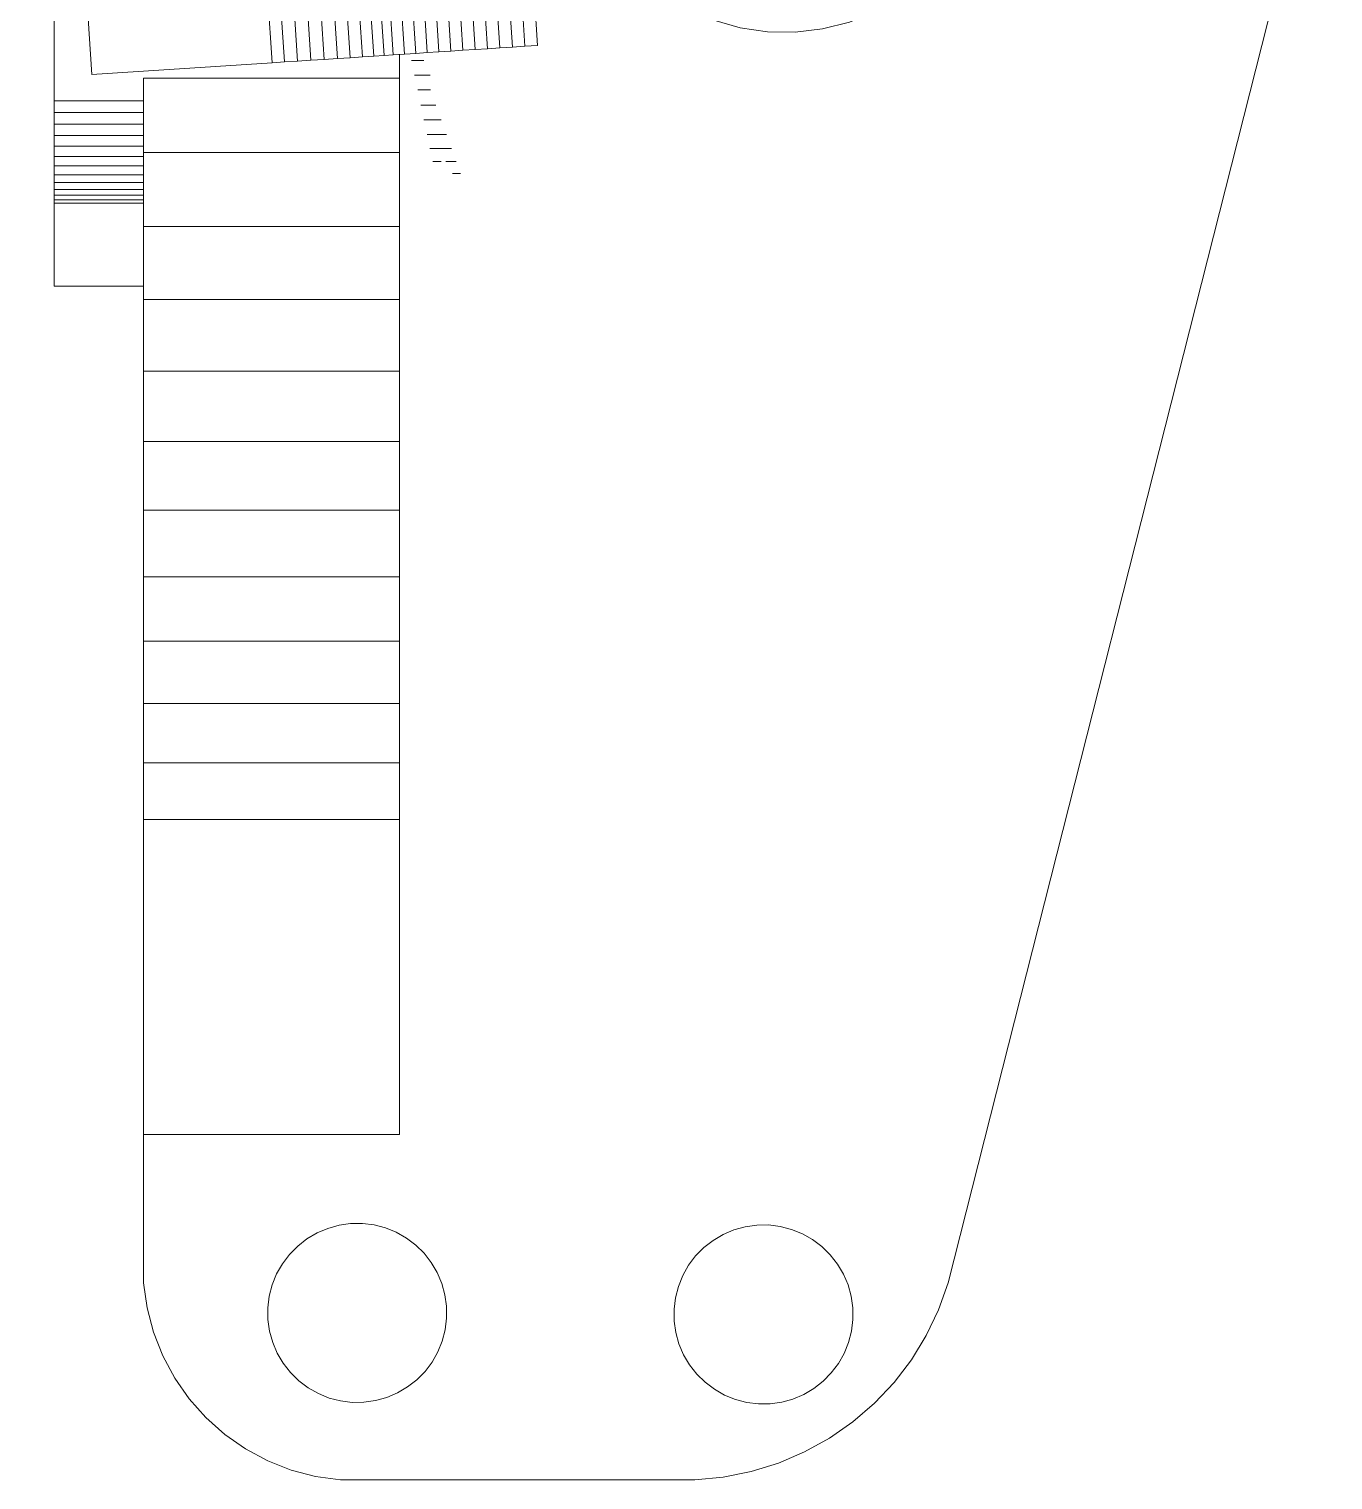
# Model space of a CAD drawing. Header units: inches. Extents: x -827 to 154, y -802 to 207.
# Drawn here: x -518.699 to -514.978, y -216.714 to -212.576 of the extents above; entities that cross this region are included whole.
import ezdxf

# ---------------------------------------------------------------- set-up
doc = ezdxf.new("R2010")
doc.units = ezdxf.units.IN
doc.header["$MEASUREMENT"] = 0
doc.layers.add('Layer0', color=7, linetype='Continuous', lineweight=9)
doc.layers.add('Miter_Saw_Station_skp', color=8, linetype='Continuous', lineweight=9)

# ---------------------------------------------------------------- blocks, each defined once
blk = doc.blocks.new('Miter_Saw_Station_skp_130-402570-Level 1')
at = {"layer": 'Layer0'}
for p, q in [((24.9352, 1.0546), (25.4898, 1.0909)), ((25.4898, 1.0909), (24.9352, 1.0546)), ((25.4898, 1.0909), (25.5462, 0.2305)), ((25.4898, 1.0909), (25.5462, 0.2305)), ((24.4928, 1.0256), (24.5277, 1.0279)), ((24.5277, 1.0279), (24.4928, 1.0256)), ((24.5277, 1.0279), (24.562, 1.0301)), ((24.562, 1.0301), (24.5277, 1.0279)), ((24.5841, 0.1675), (24.5277, 1.0279)), ((24.5277, 1.0279), (24.5841, 0.1675)), ((24.562, 1.0301), (24.5903, 1.032)), ((24.5903, 1.032), (24.562, 1.0301)), ((24.562, 1.0301), (24.6184, 0.1697)), ((24.6184, 0.1697), (24.562, 1.0301)), ((24.5903, 1.032), (24.6222, 1.034)), ((24.6222, 1.034), (24.5903, 1.032)), ((24.6565, 0.0211), (24.5903, 1.032)), ((24.5903, 1.032), (24.6565, 0.0211)), ((24.6222, 1.034), (24.6572, 1.0363)), ((24.6572, 1.0363), (24.6222, 1.034)), ((24.6222, 1.034), (24.6886, 0.0211)), ((24.6886, 0.0211), (24.6222, 1.034)), ((24.6572, 1.0363), (24.6948, 1.0388)), ((24.6948, 1.0388), (24.6572, 1.0363)), ((24.6572, 1.0363), (24.7238, 0.0211)), ((24.7238, 0.0211), (24.6572, 1.0363)), ((24.6948, 1.0388), (24.7342, 1.0414)), ((24.7342, 1.0414), (24.6948, 1.0388)), ((24.7615, 0.0211), (24.6948, 1.0388)), ((24.6948, 1.0388), (24.7615, 0.0211)), ((24.7342, 1.0414), (24.7748, 1.044)), ((24.7748, 1.044), (24.7342, 1.0414)), ((24.7342, 1.0414), (24.8011, 0.0211)), ((24.8011, 0.0211), (24.7342, 1.0414)), ((24.7748, 1.044), (24.8159, 1.0467)), ((24.8159, 1.0467), (24.7748, 1.044)), ((24.8418, 0.0211), (24.7748, 1.044)), ((24.7748, 1.044), (24.8418, 0.0211)), ((24.8159, 1.0467), (24.8568, 1.0494)), ((24.8568, 1.0494), (24.8159, 1.0467)), ((24.8159, 1.0467), (24.8831, 0.0214)), ((24.8831, 0.0214), (24.8159, 1.0467)), ((24.8568, 1.0494), (24.8968, 1.052)), ((24.8968, 1.052), (24.8568, 1.0494)), ((24.8568, 1.0494), (24.924, 0.0241)), ((24.924, 0.0241), (24.8568, 1.0494)), ((24.8968, 1.052), (24.9352, 1.0546)), ((24.8968, 1.052), (24.9352, 1.0546)), ((24.964, 0.0267), (24.8968, 1.052)), ((24.8968, 1.052), (24.964, 0.0267)), ((24.9915, 0.1942), (24.9352, 1.0546)), ((24.9915, 0.1942), (24.9352, 1.0546)), ((24.1177, 1.001), (24.1567, 1.0035)), ((24.1567, 1.0035), (24.1177, 1.001)), ((24.169, 0.2193), (24.1177, 1.001)), ((24.169, 0.2193), (24.1177, 1.001)), ((24.1567, 1.0035), (24.1955, 1.0061)), ((24.1955, 1.0061), (24.1567, 1.0035)), ((24.213, 0.1453), (24.1567, 1.0035)), ((24.1567, 1.0035), (24.213, 0.1453)), ((24.1955, 1.0061), (24.2341, 1.0086)), ((24.2341, 1.0086), (24.1955, 1.0061)), ((24.2519, 0.1457), (24.1955, 1.0061)), ((24.1955, 1.0061), (24.2519, 0.1457)), ((24.2341, 1.0086), (24.2723, 1.0111)), ((24.2723, 1.0111), (24.2341, 1.0086)), ((24.2341, 1.0086), (24.2905, 0.1482)), ((24.2905, 0.1482), (24.2341, 1.0086)), ((24.2723, 1.0111), (24.3102, 1.0136)), ((24.3102, 1.0136), (24.2723, 1.0111)), ((24.2723, 1.0111), (24.3287, 0.1508)), ((24.3287, 0.1508), (24.2723, 1.0111)), ((24.3102, 1.0136), (24.3477, 1.016)), ((24.3477, 1.016), (24.3102, 1.0136)), ((24.3666, 0.1532), (24.3102, 1.0136)), ((24.3102, 1.0136), (24.3666, 0.1532)), ((24.3477, 1.016), (24.3847, 1.0185)), ((24.3847, 1.0185), (24.3477, 1.016)), ((24.3477, 1.016), (24.404, 0.1557)), ((24.404, 0.1557), (24.3477, 1.016)), ((24.3847, 1.0185), (24.4213, 1.0209)), ((24.4213, 1.0209), (24.3847, 1.0185)), ((24.3847, 1.0185), (24.4411, 0.1581)), ((24.4411, 0.1581), (24.3847, 1.0185)), ((24.4213, 1.0209), (24.4573, 1.0232)), ((24.4573, 1.0232), (24.4213, 1.0209)), ((24.4213, 1.0209), (24.4777, 0.1605)), ((24.4777, 0.1605), (24.4213, 1.0209)), ((24.4573, 1.0232), (24.4928, 1.0256)), ((24.4928, 1.0256), (24.4573, 1.0232)), ((24.4573, 1.0232), (24.5137, 0.1629)), ((24.5137, 0.1629), (24.4573, 1.0232)), ((24.5492, 0.1652), (24.4928, 1.0256)), ((24.4928, 1.0256), (24.5492, 0.1652)), ((25.5462, 0.2305), (24.9915, 0.1942)), ((24.9915, 0.1942), (25.5462, 0.2305)), ((24.9915, 0.1942), (25.0024, 0.0292)), ((25.0024, 0.0292), (24.9915, 0.1942)), ((25.0385, 0.0316), (25.0277, 0.1966)), ((25.0277, 0.1966), (25.0385, 0.0316)), ((25.061, 0.1987), (25.0718, 0.0337)), ((25.061, 0.1987), (25.0718, 0.0337)), ((25.0908, 0.2007), (25.1016, 0.0357)), ((25.1016, 0.0357), (25.0908, 0.2007)), ((25.1275, 0.0374), (25.1167, 0.2024)), ((25.1167, 0.2024), (25.1275, 0.0374)), ((25.149, 0.0388), (25.1382, 0.2038)), ((25.1382, 0.2038), (25.149, 0.0388)), ((25.1549, 0.2049), (25.1657, 0.0399)), ((25.1657, 0.0399), (25.1549, 0.2049)), ((25.1712, 0.0403), (25.1603, 0.2053)), ((25.1603, 0.2053), (25.1712, 0.0403)), ((25.1774, 0.0407), (25.1666, 0.2057)), ((25.1666, 0.2057), (25.1774, 0.0407)), ((25.1699, 0.2059), (25.1807, 0.0409)), ((25.1807, 0.0409), (25.1699, 0.2059)), ((25.1731, 0.2061), (25.1839, 0.0411)), ((25.1839, 0.0411), (25.1731, 0.2061)), ((25.185, 0.0412), (25.1742, 0.2062)), ((25.1742, 0.2062), (25.185, 0.0412)), ((24.2142, 0.1432), (24.2519, 0.1457)), ((24.2142, 0.1432), (24.2519, 0.1457)), ((24.2519, 0.1457), (24.2905, 0.1482)), ((24.2519, 0.1457), (24.2905, 0.1482)), ((24.2905, 0.1482), (24.3287, 0.1508)), ((24.2905, 0.1482), (24.3287, 0.1508)), ((24.3287, 0.1508), (24.3666, 0.1532)), ((24.3287, 0.1508), (24.3666, 0.1532)), ((24.3666, 0.1532), (24.404, 0.1557)), ((24.3666, 0.1532), (24.404, 0.1557)), ((24.404, 0.1557), (24.4411, 0.1581)), ((24.404, 0.1557), (24.4411, 0.1581)), ((24.4411, 0.1581), (24.4777, 0.1605)), ((24.4411, 0.1581), (24.4777, 0.1605)), ((24.4777, 0.1605), (24.5137, 0.1629)), ((24.4777, 0.1605), (24.5137, 0.1629)), ((24.5137, 0.1629), (24.5492, 0.1652)), ((24.5137, 0.1629), (24.5492, 0.1652)), ((24.5555, 0.0211), (24.5461, 0.165)), ((24.5461, 0.165), (24.5555, 0.0211)), ((24.5566, 0.0211), (24.5472, 0.1651)), ((24.5472, 0.1651), (24.5566, 0.0211)), ((24.5492, 0.1652), (24.5841, 0.1675)), ((24.5492, 0.1652), (24.5841, 0.1675)), ((24.5598, 0.0211), (24.5504, 0.1652)), ((24.5504, 0.1652), (24.5598, 0.0211)), ((24.5536, 0.1655), (24.5631, 0.0211)), ((24.5631, 0.0211), (24.5536, 0.1655)), ((24.5694, 0.0211), (24.5599, 0.1659)), ((24.5694, 0.0211), (24.5599, 0.1659)), ((24.5842, 0.0211), (24.5746, 0.1669)), ((24.5746, 0.1669), (24.5842, 0.0211)), ((24.5841, 0.1675), (24.6184, 0.1697)), ((24.5841, 0.1675), (24.6184, 0.1697)), ((24.5942, 0.1682), (24.6039, 0.0211)), ((24.5942, 0.1682), (24.6039, 0.0211)), ((24.6281, 0.0211), (24.6184, 0.1697)), ((24.6281, 0.0211), (24.6184, 0.1697)), ((24.8831, 0.0214), (24.924, 0.0241)), ((24.8831, 0.0214), (24.924, 0.0241)), ((24.924, 0.0241), (24.964, 0.0267)), ((24.924, 0.0241), (24.964, 0.0267)), ((24.964, 0.0267), (25.0024, 0.0292)), ((24.964, 0.0267), (25.0024, 0.0292)), ((25.0024, 0.0292), (25.0385, 0.0316)), ((25.0024, 0.0292), (25.0385, 0.0316)), ((25.0385, 0.0316), (25.0718, 0.0337)), ((25.0385, 0.0316), (25.0718, 0.0337)), ((25.0718, 0.0337), (25.1016, 0.0357)), ((25.1016, 0.0357), (25.0718, 0.0337)), ((25.1016, 0.0357), (25.1275, 0.0374)), ((25.1275, 0.0374), (25.1016, 0.0357)), ((25.1275, 0.0374), (25.149, 0.0388)), ((25.149, 0.0388), (25.1275, 0.0374)), ((25.149, 0.0388), (25.1657, 0.0399)), ((25.1657, 0.0399), (25.149, 0.0388)), ((25.1657, 0.0399), (25.1774, 0.0407)), ((25.1774, 0.0407), (25.1657, 0.0399)), ((25.1712, 0.0403), (25.1807, 0.0409)), ((25.1712, 0.0403), (25.1807, 0.0409)), ((25.1774, 0.0407), (25.1839, 0.0411)), ((25.1839, 0.0411), (25.1774, 0.0407)), ((25.1807, 0.0409), (25.185, 0.0412)), ((25.1807, 0.0409), (25.185, 0.0412)), ((25.1841, 0.0411), (25.1839, 0.0411)), ((25.1841, 0.0411), (25.1839, 0.0411)), ((25.185, 0.0412), (25.1841, 0.0411)), ((25.1841, 0.0411), (25.185, 0.0412))]:
    blk.add_line(p, q, dxfattribs=at)
blk = doc.blocks.new('Miter_Saw_Station_skp_144-402584-Level 1')
blk.add_blockref('Miter_Saw_Station_skp_130-402570-Level 1', (0, 0))
blk = doc.blocks.new('Miter_Saw_Station_skp_139-402579-Level 1')
at = {"rotation": 90.00000000000001}
blk.add_blockref('Miter_Saw_Station_skp_144-402584-Level 1', (1.5469, 0), dxfattribs=at)
blk = doc.blocks.new('Miter_Saw_Station_skp_129-402569-Level 1')
at = {"layer": 'Layer0'}
for p, q in [((0, 0.3125), (0, 0)), ((0, 0), (0, 0.3125)), ((0, 0), (0, 0.3125)), ((0, 0), (0, 0.3125)), ((0.315, 0), (0.315, 0.315)), ((0.315, 0.315), (0.315, 0)), ((0.0027, 0), (0.0027, 0.3112)), ((0.0027, 0.3112), (0.0027, 0)), ((0.0107, 0.3072), (0.0107, 0)), ((0.0107, 0), (0.0107, 0.3072)), ((0.024, 0), (0.024, 0.2914)), ((0.024, 0.2914), (0.024, 0)), ((0.0422, 0.2917), (0.0422, 0)), ((0.0422, 0), (0.0422, 0.2917)), ((0.0651, 0), (0.0651, 0.2806)), ((0.0651, 0.2806), (0.0651, 0)), ((0.0922, 0.271), (0.0922, 0)), ((0.0922, 0.271), (0.0922, 0)), ((0.1232, 0.2605), (0.1232, 0)), ((0.1232, 0), (0.1232, 0.2605)), ((0.1575, 0), (0.1575, 0.2503)), ((0.1575, 0.2503), (0.1575, 0)), ((0.1944, 0), (0.1944, 0.243)), ((0.1944, 0.243), (0.1944, 0)), ((0.2334, 0), (0.2334, 0.2357)), ((0.2334, 0.2357), (0.2334, 0)), ((0.2739, 0.233), (0.2739, 0)), ((0.2739, 0), (0.2739, 0.233)), ((0.3561, 0.2319), (0.3561, 0)), ((0.3561, 0), (0.3561, 0.2319)), ((0.4355, 0), (0.4355, 0.2349)), ((0.4355, 0.2349), (0.4355, 0)), ((0.4724, 0), (0.4724, 0.2363)), ((0.4724, 0.2363), (0.4724, 0)), ((0.5067, 0.2377), (0.5067, 0)), ((0.5067, 0), (0.5067, 0.2377)), ((0.5377, 0), (0.5377, 0.2388)), ((0.5377, 0), (0.5377, 0.2388)), ((0.5648, 0.2399), (0.5648, 0)), ((0.5648, 0), (0.5648, 0.2399)), ((0.5877, 0), (0.5877, 0.2408)), ((0.5877, 0.2408), (0.5877, 0)), ((0.6059, 0), (0.6059, 0.2415)), ((0.6059, 0.2415), (0.6059, 0)), ((0.6192, 0.242), (0.6192, 0)), ((0.6192, 0), (0.6192, 0.242)), ((0.6272, 0.2423), (0.6272, 0)), ((0.6272, 0), (0.6272, 0.2423)), ((0.6299, 0.2424), (0.6299, 0)), ((0.6299, 0.2424), (0.6299, 0)), ((0.6299, 0), (0.6299, 0.2424)), ((0.6299, 0.2424), (0.6299, 0)), ((0.3965, 0.2132), (0.3965, 0)), ((0.3965, 0), (0.3965, 0.2132)), ((0.0027, 0), (0.0107, 0)), ((0.0027, 0), (0.0107, 0)), ((0.0107, 0), (0.024, 0)), ((0.0107, 0), (0.024, 0)), ((0.024, 0), (0.0422, 0)), ((0.024, 0), (0.0422, 0)), ((0.0422, 0), (0.0651, 0)), ((0.0422, 0), (0.0651, 0)), ((0.0651, 0), (0.0922, 0)), ((0.0651, 0), (0.0922, 0)), ((0.0922, 0), (0.1232, 0)), ((0.1232, 0), (0.0922, 0)), ((0.1575, 0), (0.1232, 0)), ((0.1232, 0), (0.1575, 0)), ((0.1575, 0), (0.1944, 0)), ((0.1944, 0), (0.1575, 0)), ((0.1944, 0), (0.2334, 0)), ((0.2334, 0), (0.1944, 0)), ((0.2334, 0), (0.2739, 0)), ((0.2739, 0), (0.2334, 0)), ((0.2739, 0), (0.3033, 0)), ((0.3033, 0), (0.2739, 0)), ((0.3848, 0), (0.3561, 0)), ((0.3848, 0), (0.3561, 0)), ((0.4022, 0), (0.3965, 0)), ((0.4022, 0), (0.3965, 0)), ((0.5648, 0), (0.5377, 0)), ((0.5377, 0), (0.5648, 0)), ((0.5877, 0), (0.5648, 0)), ((0.5648, 0), (0.5877, 0)), ((0.6059, 0), (0.5877, 0)), ((0.5877, 0), (0.6059, 0)), ((0.6272, 0), (0.6192, 0)), ((0.6192, 0), (0.6272, 0))]:
    blk.add_line(p, q, dxfattribs=at)
blk = doc.blocks.new('Miter_Saw_Station_skp_128-402568-Level 1')
at = {"layer": 'Layer0'}
for p, q in [((0.5648, 1.2937), (0.6496, 1.2992)), ((0.5648, 1.2937), (0.6496, 1.2992)), ((0.6496, 1.2992), (4.1349, 1.1628)), ((0.6496, 1.2992), (4.1349, 1.1628)), ((0.401, 1.2498), (0.4815, 1.2771)), ((0.401, 1.2498), (0.4815, 1.2771)), ((0.4815, 1.2771), (0.5648, 1.2937)), ((0.4815, 1.2771), (0.5648, 1.2937)), ((0.2542, 1.165), (0.3248, 1.2122)), ((0.2542, 1.165), (0.3248, 1.2122)), ((0.3248, 1.2122), (0.401, 1.2498)), ((0.3248, 1.2122), (0.401, 1.2498)), ((0.1903, 1.1089), (0.2542, 1.165)), ((0.1903, 1.1089), (0.2542, 1.165)), ((0.1342, 1.0451), (0.1903, 1.1089)), ((0.1903, 1.1089), (0.1342, 1.0451)), ((0.087, 0.9744), (0.1342, 1.0451)), ((0.1342, 1.0451), (0.087, 0.9744)), ((0.0494, 0.8982), (0.087, 0.9744)), ((0.087, 0.9744), (0.0494, 0.8982)), ((0.0221, 0.8177), (0.0494, 0.8982)), ((0.0494, 0.8982), (0.0221, 0.8177)), ((0.0056, 0.7344), (0.0221, 0.8177)), ((0.0221, 0.8177), (0.0056, 0.7344)), ((0.0056, 0.7344), (0, 0.6496)), ((0.0056, 0.7344), (0, 0.6496)), ((0.0056, 0.7344), (0, 0.6496)), ((0, 0.6496), (0.0056, 0.7344)), ((0.0056, 0.5648), (0, 0.6496)), ((0.0056, 0.5648), (0, 0.6496)), ((0, 0.6496), (0.0056, 0.5648)), ((0.0056, 0.5648), (0, 0.6496)), ((0.0056, 0.5648), (0.0221, 0.4815)), ((0.0056, 0.5648), (0.0221, 0.4815)), ((0.0221, 0.4815), (0.0494, 0.401)), ((0.0221, 0.4815), (0.0494, 0.401)), ((0.0494, 0.401), (0.087, 0.3248)), ((0.0494, 0.401), (0.087, 0.3248)), ((0.087, 0.3248), (0.1342, 0.2542)), ((0.087, 0.3248), (0.1342, 0.2542)), ((0.1342, 0.2542), (0.1903, 0.1903)), ((0.1342, 0.2542), (0.1903, 0.1903)), ((0.1903, 0.1903), (0.2542, 0.1342)), ((0.2542, 0.1342), (0.1903, 0.1903)), ((0.2542, 0.1342), (0.3248, 0.087)), ((0.3248, 0.087), (0.2542, 0.1342)), ((0.6496, 0), (4.1392, 0.1337)), ((4.1392, 0.1337), (0.6496, 0)), ((0.3248, 0.087), (0.401, 0.0494)), ((0.401, 0.0494), (0.3248, 0.087)), ((0.401, 0.0494), (0.4815, 0.0221)), ((0.4815, 0.0221), (0.401, 0.0494)), ((0.4815, 0.0221), (0.5648, 0.0056)), ((0.5648, 0.0056), (0.4815, 0.0221)), ((0.5648, 0.0056), (0.6496, 0)), ((0.6496, 0), (0.5648, 0.0056))]:
    blk.add_line(p, q, dxfattribs=at)
blk = doc.blocks.new('Miter_Saw_Station_skp_127-402567-Level 1')
for name, p in [('Miter_Saw_Station_skp_128-402568-Level 1', (0, 0.2303)), ('Miter_Saw_Station_skp_129-402569-Level 1', (0.3346, 0))]:
    blk.add_blockref(name, p)
blk = doc.blocks.new('Miter_Saw_Station_skp_125-402565-Level 1')
at = {"rotation": 303}
blk.add_blockref('Miter_Saw_Station_skp_127-402567-Level 1', (0.8809, 4.3984), dxfattribs=at)
blk = doc.blocks.new('Miter_Saw_Station_skp_124-402564-Level 1')
at = {"rotation": 90.00000000000001}
blk.add_blockref('Miter_Saw_Station_skp_125-402565-Level 1', (5.5684, 21.3861), dxfattribs=at)
blk.add_blockref('Miter_Saw_Station_skp_139-402579-Level 1', (0, 0))
blk = doc.blocks.new('Miter_Saw_Station_skp_85-402525-Level 1')
at = {"layer": 'Layer0'}
for p, q in [((23.3888, 17.2185), (23.4748, 17.2358)), ((23.3888, 17.2185), (23.4748, 17.2358)), ((23.4748, 17.2358), (23.5621, 17.2441)), ((23.4748, 17.2358), (23.5621, 17.2441)), ((23.5621, 17.2441), (24.6528, 17.2441)), ((23.5621, 17.2441), (24.6528, 17.2441)), ((24.6528, 17.2441), (24.7297, 17.2333)), ((24.7297, 17.2333), (24.6528, 17.2441)), ((24.7297, 17.2333), (24.8048, 17.2135)), ((24.8048, 17.2135), (24.7297, 17.2333)), ((23.2244, 17.158), (23.305, 17.1925)), ((23.2244, 17.158), (23.305, 17.1925)), ((23.305, 17.1925), (23.3888, 17.2185)), ((23.305, 17.1925), (23.3888, 17.2185)), ((24.8771, 17.1851), (24.8048, 17.2135)), ((24.8771, 17.1851), (24.8048, 17.2135)), ((23.1477, 17.1155), (23.2244, 17.158)), ((23.1477, 17.1155), (23.2244, 17.158)), ((24.8771, 17.1851), (24.9455, 17.1484)), ((24.9455, 17.1484), (24.8771, 17.1851)), ((24.9455, 17.1484), (25.0092, 17.1039)), ((25.0092, 17.1039), (24.9455, 17.1484)), ((23.0758, 17.0652), (23.1477, 17.1155)), ((23.0758, 17.0652), (23.1477, 17.1155)), ((25.0092, 17.1039), (25.0673, 17.0523)), ((25.0673, 17.0523), (25.0092, 17.1039)), ((23.0094, 17.0079), (23.0758, 17.0652)), ((23.0094, 17.0079), (23.0758, 17.0652)), ((22.9493, 16.944), (23.0094, 17.0079)), ((23.0094, 17.0079), (22.9493, 16.944)), ((23.2951, 17.0046), (23.3308, 17.0096)), ((23.2951, 17.0046), (23.3308, 17.0096)), ((23.3308, 17.0096), (23.3669, 17.0099)), ((23.3308, 17.0096), (23.3669, 17.0099)), ((23.3669, 17.0099), (23.4026, 17.0055)), ((23.3669, 17.0099), (23.4026, 17.0055)), ((25.0673, 17.0523), (25.1189, 16.9943)), ((25.1189, 16.9943), (25.0673, 17.0523)), ((23.1961, 16.9626), (23.2272, 16.9809)), ((23.1961, 16.9626), (23.2272, 16.9809)), ((23.2272, 16.9809), (23.2604, 16.995)), ((23.2272, 16.9809), (23.2604, 16.995)), ((23.2604, 16.995), (23.2951, 17.0046)), ((23.2604, 16.995), (23.2951, 17.0046)), ((23.4026, 17.0055), (23.4375, 16.9965)), ((23.4375, 16.9965), (23.4026, 17.0055)), ((23.4375, 16.9965), (23.471, 16.983)), ((23.471, 16.983), (23.4375, 16.9965)), ((23.471, 16.983), (23.5023, 16.9652)), ((23.5023, 16.9652), (23.471, 16.983)), ((23.5023, 16.9652), (23.5311, 16.9435)), ((23.5311, 16.9435), (23.5023, 16.9652)), ((24.4465, 16.958), (24.4776, 16.9763)), ((24.4465, 16.958), (24.4776, 16.9763)), ((24.4776, 16.9763), (24.5107, 16.9904)), ((24.4776, 16.9763), (24.5107, 16.9904)), ((24.5107, 16.9904), (24.5455, 17)), ((24.5107, 16.9904), (24.5455, 17)), ((24.5455, 17), (24.5812, 17.005)), ((24.5455, 17), (24.5812, 17.005)), ((24.5812, 17.005), (24.6172, 17.0053)), ((24.5812, 17.005), (24.6172, 17.0053)), ((24.6172, 17.0053), (24.653, 17.0009)), ((24.6172, 17.0053), (24.653, 17.0009)), ((24.653, 17.0009), (24.6879, 16.9919)), ((24.6879, 16.9919), (24.653, 17.0009)), ((24.6879, 16.9919), (24.7213, 16.9783)), ((24.7213, 16.9783), (24.6879, 16.9919)), ((24.7213, 16.9783), (24.7527, 16.9606)), ((24.7527, 16.9606), (24.7213, 16.9783)), ((25.1189, 16.9943), (25.1633, 16.9306)), ((25.1633, 16.9306), (25.1189, 16.9943)), ((22.896, 16.8743), (22.9493, 16.944)), ((22.9493, 16.944), (22.896, 16.8743)), ((23.1424, 16.9147), (23.1677, 16.9404)), ((23.1424, 16.9147), (23.1677, 16.9404)), ((23.1677, 16.9404), (23.1961, 16.9626)), ((23.1677, 16.9404), (23.1961, 16.9626)), ((23.5311, 16.9435), (23.5568, 16.9182)), ((23.5568, 16.9182), (23.5311, 16.9435)), ((24.3928, 16.9101), (24.4181, 16.9358)), ((24.3928, 16.9101), (24.4181, 16.9358)), ((24.3928, 16.9101), (24.4144, 16.9321)), ((24.4144, 16.9321), (24.3928, 16.9101)), ((24.4181, 16.9358), (24.4465, 16.958)), ((24.4181, 16.9358), (24.4465, 16.958)), ((24.7527, 16.9606), (24.7815, 16.9389)), ((24.7815, 16.9389), (24.7527, 16.9606)), ((24.7815, 16.9389), (24.8072, 16.9136)), ((24.8072, 16.9136), (24.7815, 16.9389)), ((25.1633, 16.9306), (25.2, 16.8621)), ((25.2, 16.8621), (25.1633, 16.9306)), ((22.8502, 16.7995), (22.896, 16.8743)), ((22.896, 16.8743), (22.8502, 16.7995)), ((23.103, 16.8546), (23.1207, 16.886)), ((23.103, 16.8546), (23.1207, 16.886)), ((23.1207, 16.886), (23.1424, 16.9147)), ((23.1207, 16.886), (23.1424, 16.9147)), ((23.5568, 16.9182), (23.579, 16.8898)), ((23.5568, 16.9182), (23.579, 16.8898)), ((23.579, 16.8898), (23.5973, 16.8587)), ((23.579, 16.8898), (23.5973, 16.8587)), ((24.3711, 16.8813), (24.3533, 16.85)), ((24.3533, 16.85), (24.3711, 16.8813)), ((24.3928, 16.9101), (24.3711, 16.8813)), ((24.3711, 16.8813), (24.3928, 16.9101)), ((24.8072, 16.9136), (24.8294, 16.8852)), ((24.8072, 16.9136), (24.8294, 16.8852)), ((24.8294, 16.8852), (24.8477, 16.8541)), ((24.8294, 16.8852), (24.8477, 16.8541)), ((23.0894, 16.8212), (23.103, 16.8546)), ((23.0894, 16.8212), (23.103, 16.8546)), ((23.103, 16.8546), (23.0894, 16.8212)), ((23.0894, 16.8212), (23.103, 16.8546)), ((23.5973, 16.8587), (23.6114, 16.8255)), ((23.5973, 16.8587), (23.6114, 16.8255)), ((24.3533, 16.85), (24.3398, 16.8166)), ((24.3533, 16.85), (24.3398, 16.8166)), ((24.8477, 16.8541), (24.8617, 16.8209)), ((24.8477, 16.8541), (24.8617, 16.8209)), ((25.2, 16.8621), (25.2284, 16.7898)), ((25.2284, 16.7898), (25.2, 16.8621)), ((22.8123, 16.7204), (22.8502, 16.7995)), ((22.8502, 16.7995), (22.8123, 16.7204)), ((23.076, 16.7505), (23.0804, 16.7863)), ((23.0804, 16.7863), (23.076, 16.7505)), ((23.0804, 16.7863), (23.076, 16.7505)), ((23.076, 16.7505), (23.0804, 16.7863)), ((23.0804, 16.7863), (23.0894, 16.8212)), ((23.0804, 16.7863), (23.0894, 16.8212)), ((23.0894, 16.8212), (23.0804, 16.7863)), ((23.0804, 16.7863), (23.0894, 16.8212)), ((23.6114, 16.8255), (23.621, 16.7908)), ((23.621, 16.7908), (23.6114, 16.8255)), ((23.621, 16.7908), (23.626, 16.7551)), ((23.621, 16.7908), (23.626, 16.7551)), ((24.3398, 16.8166), (24.3308, 16.7817)), ((24.3308, 16.7817), (24.3398, 16.8166)), ((24.8617, 16.8209), (24.8714, 16.7862)), ((24.8617, 16.8209), (24.8714, 16.7862)), ((24.8714, 16.7862), (24.8764, 16.7505)), ((24.8714, 16.7862), (24.8764, 16.7505)), ((24.8714, 16.7862), (24.8764, 16.7505)), ((24.8764, 16.7505), (24.8714, 16.7862)), ((25.2284, 16.7898), (25.2482, 16.7147)), ((25.2482, 16.7147), (25.2284, 16.7898)), ((23.0763, 16.7144), (23.076, 16.7505)), ((23.0763, 16.7144), (23.076, 16.7505)), ((23.6263, 16.7191), (23.626, 16.7551)), ((23.626, 16.7551), (23.6263, 16.7191)), ((24.3264, 16.7459), (24.3308, 16.7817)), ((24.3264, 16.7459), (24.3308, 16.7817)), ((24.3267, 16.7098), (24.3264, 16.7459)), ((24.3267, 16.7098), (24.3264, 16.7459)), ((24.8767, 16.7144), (24.8764, 16.7505)), ((24.8764, 16.7505), (24.8767, 16.7144)), ((24.8764, 16.7505), (24.8767, 16.7144)), ((24.8767, 16.7144), (24.8764, 16.7505)), ((22.7828, 16.6378), (22.8123, 16.7204)), ((22.8123, 16.7204), (22.7828, 16.6378)), ((23.0813, 16.6787), (23.0763, 16.7144)), ((23.0813, 16.6787), (23.0763, 16.7144)), ((23.0763, 16.7144), (23.0813, 16.6787)), ((23.0813, 16.6787), (23.0763, 16.7144)), ((23.6219, 16.6833), (23.6263, 16.7191)), ((23.6263, 16.7191), (23.6219, 16.6833)), ((24.3267, 16.7098), (24.3317, 16.6741)), ((24.3317, 16.6741), (24.3267, 16.7098)), ((24.8723, 16.6787), (24.8767, 16.7144)), ((24.8767, 16.7144), (24.8723, 16.6787)), ((25.2482, 16.7147), (25.2591, 16.6378)), ((25.2591, 16.6378), (25.2482, 16.7147)), ((23.0909, 16.644), (23.0813, 16.6787)), ((23.0909, 16.644), (23.0813, 16.6787)), ((23.0813, 16.6787), (23.0909, 16.644)), ((23.0909, 16.644), (23.0813, 16.6787)), ((23.6128, 16.6484), (23.6219, 16.6833)), ((23.6219, 16.6833), (23.6128, 16.6484)), ((24.3317, 16.6741), (24.3413, 16.6394)), ((24.3413, 16.6394), (24.3317, 16.6741)), ((24.8632, 16.6438), (24.8723, 16.6787)), ((24.8723, 16.6787), (24.8632, 16.6438)), ((21.5981, 11.9687), (22.7828, 16.6378)), ((22.7828, 16.6378), (21.5981, 11.9687)), ((23.0909, 16.644), (23.105, 16.6108)), ((23.0909, 16.644), (23.105, 16.6108)), ((23.105, 16.6108), (23.1233, 16.5797)), ((23.1233, 16.5797), (23.105, 16.6108)), ((23.5816, 16.5836), (23.5993, 16.615)), ((23.5993, 16.615), (23.5816, 16.5836)), ((23.5993, 16.615), (23.6128, 16.6484)), ((23.6128, 16.6484), (23.5993, 16.615)), ((24.3413, 16.6394), (24.3554, 16.6062)), ((24.3554, 16.6062), (24.3413, 16.6394)), ((24.3554, 16.6062), (24.3737, 16.5751)), ((24.3737, 16.5751), (24.3554, 16.6062)), ((24.8319, 16.579), (24.8497, 16.6103)), ((24.8497, 16.6103), (24.8319, 16.579)), ((24.8497, 16.6103), (24.8632, 16.6438)), ((24.8632, 16.6438), (24.8497, 16.6103)), ((25.2591, 16.1813), (25.2591, 16.6378)), ((25.2591, 16.1813), (25.2591, 16.6378)), ((23.1233, 16.5797), (23.1455, 16.5513)), ((23.1455, 16.5513), (23.1233, 16.5797)), ((23.5599, 16.5548), (23.5816, 16.5836)), ((23.5816, 16.5836), (23.5599, 16.5548)), ((24.3737, 16.5751), (24.3959, 16.5467)), ((24.3959, 16.5467), (24.3737, 16.5751)), ((24.8102, 16.5502), (24.8319, 16.579)), ((24.8319, 16.579), (24.8102, 16.5502)), ((23.1455, 16.5513), (23.1712, 16.5261)), ((23.1712, 16.5261), (23.1455, 16.5513)), ((23.1712, 16.5261), (23.2, 16.5044)), ((23.2, 16.5044), (23.1712, 16.5261)), ((23.5062, 16.5069), (23.5346, 16.5291)), ((23.5062, 16.5069), (23.5346, 16.5291)), ((23.5346, 16.5291), (23.5599, 16.5548)), ((23.5599, 16.5548), (23.5346, 16.5291)), ((24.3959, 16.5467), (24.4216, 16.5214)), ((24.4216, 16.5214), (24.3959, 16.5467)), ((24.4216, 16.5214), (24.4503, 16.4997)), ((24.4503, 16.4997), (24.4216, 16.5214)), ((24.7565, 16.5023), (24.785, 16.5245)), ((24.7565, 16.5023), (24.785, 16.5245)), ((24.785, 16.5245), (24.8102, 16.5502)), ((24.785, 16.5245), (24.8102, 16.5502)), ((23.2, 16.5044), (23.2313, 16.4866)), ((23.2313, 16.4866), (23.2, 16.5044)), ((23.2313, 16.4866), (23.2647, 16.4731)), ((23.2647, 16.4731), (23.2313, 16.4866)), ((23.2647, 16.4731), (23.2996, 16.464)), ((23.2996, 16.464), (23.2647, 16.4731)), ((23.4072, 16.4649), (23.4419, 16.4746)), ((23.4072, 16.4649), (23.4419, 16.4746)), ((23.4419, 16.4746), (23.4751, 16.4886)), ((23.4419, 16.4746), (23.4751, 16.4886)), ((23.4751, 16.4886), (23.5062, 16.5069)), ((23.4751, 16.4886), (23.5062, 16.5069)), ((24.4503, 16.4997), (24.4817, 16.482)), ((24.4817, 16.482), (24.4503, 16.4997)), ((24.4817, 16.482), (24.5151, 16.4685)), ((24.5151, 16.4685), (24.4817, 16.482)), ((24.6923, 16.4699), (24.7255, 16.484)), ((24.6923, 16.4699), (24.7255, 16.484)), ((24.7255, 16.484), (24.7565, 16.5023)), ((24.7255, 16.484), (24.7565, 16.5023)), ((23.2996, 16.464), (23.3354, 16.4596)), ((23.2996, 16.464), (23.3354, 16.4596)), ((23.3354, 16.4596), (23.3715, 16.4599)), ((23.3354, 16.4596), (23.3715, 16.4599)), ((23.3715, 16.4599), (23.4072, 16.4649)), ((23.3715, 16.4599), (23.4072, 16.4649)), ((24.5151, 16.4685), (24.55, 16.4594)), ((24.55, 16.4594), (24.5151, 16.4685)), ((24.55, 16.4594), (24.5858, 16.455)), ((24.55, 16.4594), (24.5858, 16.455)), ((24.5858, 16.455), (24.6219, 16.4553)), ((24.5858, 16.455), (24.6219, 16.4553)), ((24.6219, 16.4553), (24.6576, 16.4603)), ((24.6219, 16.4553), (24.6576, 16.4603)), ((24.6576, 16.4603), (24.6923, 16.4699)), ((24.6576, 16.4603), (24.6923, 16.4699)), ((24.4717, 16.1813), (25.2591, 16.1813)), ((24.4717, 16.1813), (24.4717, 15.2117)), ((24.4717, 16.1813), (24.4717, 15.2117)), ((24.4717, 16.1813), (25.2591, 16.1813)), ((25.2591, 15.2117), (25.2591, 16.1813)), ((25.2591, 15.2117), (25.2591, 16.1813)), ((24.4717, 15.0376), (24.4717, 15.2117)), ((25.2591, 15.2117), (24.4717, 15.2117)), ((24.4717, 15.2117), (24.4717, 15.0376)), ((24.4717, 15.2117), (25.2591, 15.2117)), ((25.2591, 15.0376), (25.2591, 15.2117)), ((25.2591, 15.0376), (25.2591, 15.2117)), ((24.4717, 14.8547), (24.4717, 15.0376)), ((24.4717, 15.0376), (24.4717, 14.8547)), ((24.4717, 15.0376), (25.2591, 15.0376)), ((25.2591, 15.0376), (24.4717, 15.0376)), ((25.2591, 14.8547), (25.2591, 15.0376)), ((25.2591, 14.8547), (25.2591, 15.0376)), ((24.4717, 14.6637), (24.4717, 14.8547)), ((24.4717, 14.8547), (24.4717, 14.6637)), ((24.4717, 14.8547), (25.2591, 14.8547)), ((25.2591, 14.8547), (24.4717, 14.8547)), ((25.2591, 14.6637), (25.2591, 14.8547)), ((25.2591, 14.6637), (25.2591, 14.8547)), ((24.4717, 14.4652), (24.4717, 14.6637)), ((25.2591, 14.6637), (24.4717, 14.6637)), ((24.4717, 14.6637), (24.4717, 14.4652)), ((24.4717, 14.6637), (25.2591, 14.6637)), ((25.2591, 14.4652), (25.2591, 14.6637)), ((25.2591, 14.4652), (25.2591, 14.6637)), ((24.4717, 14.26), (24.4717, 14.4652)), ((24.4717, 14.4652), (24.4717, 14.26)), ((24.4717, 14.4652), (25.2591, 14.4652)), ((25.2591, 14.4652), (24.4717, 14.4652)), ((25.2591, 14.26), (25.2591, 14.4652)), ((25.2591, 14.26), (25.2591, 14.4652)), ((24.4717, 14.0489), (24.4717, 14.26)), ((24.4717, 14.26), (24.4717, 14.0489)), ((24.4717, 14.26), (25.2591, 14.26)), ((25.2591, 14.26), (24.4717, 14.26)), ((25.2591, 14.0489), (25.2591, 14.26)), ((25.2591, 14.0489), (25.2591, 14.26)), ((24.4717, 13.8326), (24.4717, 14.0489)), ((24.4717, 14.0489), (24.4717, 13.8326)), ((24.4717, 14.0489), (25.2591, 14.0489)), ((25.2591, 14.0489), (24.4717, 14.0489)), ((25.2591, 13.8326), (25.2591, 14.0489)), ((25.2591, 13.8326), (25.2591, 14.0489)), ((24.4717, 13.6118), (24.4717, 13.8326)), ((25.2591, 13.8326), (24.4717, 13.8326)), ((24.4717, 13.8326), (24.4717, 13.6118)), ((24.4717, 13.8326), (25.2591, 13.8326)), ((25.2591, 13.6118), (25.2591, 13.8326)), ((25.2591, 13.6118), (25.2591, 13.8326)), ((24.4717, 13.3874), (24.4717, 13.6118)), ((25.2591, 13.6118), (24.4717, 13.6118)), ((24.4717, 13.6118), (24.4717, 13.3874)), ((24.4717, 13.6118), (25.2591, 13.6118)), ((25.2591, 13.3874), (25.2591, 13.6118)), ((25.2591, 13.3874), (25.2591, 13.6118)), ((25.2591, 13.5709), (25.5346, 13.5709)), ((25.5346, 13.5709), (25.2591, 13.5709)), ((25.5346, 13.5709), (25.5346, 13.3159)), ((25.5346, 13.5709), (25.5346, 13.3159)), ((24.4717, 13.1603), (24.4717, 13.3874)), ((25.2591, 13.3874), (24.4717, 13.3874)), ((24.4717, 13.3874), (24.4717, 13.1603)), ((24.4717, 13.3874), (25.2591, 13.3874)), ((25.2591, 13.1603), (25.2591, 13.3874)), ((25.2591, 13.1603), (25.2591, 13.3874)), ((25.2591, 13.3159), (25.5346, 13.3159)), ((25.2591, 13.3159), (25.5346, 13.3159)), ((25.2591, 13.3055), (25.5346, 13.3055)), ((25.5346, 13.3055), (25.2591, 13.3055)), ((25.5346, 13.3055), (25.5346, 13.3159)), ((25.5346, 13.3055), (25.5346, 13.3159)), ((25.5346, 13.2914), (25.5346, 13.3055)), ((25.5346, 13.2914), (25.5346, 13.3055)), ((25.5346, 13.2914), (25.2591, 13.2914)), ((25.2591, 13.2914), (25.5346, 13.2914)), ((25.2591, 13.2737), (25.5346, 13.2737)), ((25.5346, 13.2737), (25.2591, 13.2737)), ((25.5346, 13.2737), (25.5346, 13.2914)), ((25.5346, 13.2737), (25.5346, 13.2914)), ((25.5346, 13.2526), (25.5346, 13.2737)), ((25.5346, 13.2526), (25.5346, 13.2737)), ((24.2839, 13.2242), (24.3087, 13.2242)), ((24.3087, 13.2242), (24.2839, 13.2242)), ((25.5346, 13.2526), (25.2591, 13.2526)), ((25.2591, 13.2526), (25.5346, 13.2526)), ((25.2591, 13.2285), (25.5346, 13.2285)), ((25.5346, 13.2285), (25.2591, 13.2285)), ((25.5346, 13.2285), (25.5346, 13.2526)), ((25.5346, 13.2285), (25.5346, 13.2526)), ((25.5346, 13.2015), (25.5346, 13.2285)), ((25.5346, 13.2015), (25.5346, 13.2285)), ((24.3293, 13.1875), (24.2971, 13.1875)), ((24.2971, 13.1875), (24.3293, 13.1875)), ((24.3693, 13.1875), (24.3437, 13.1875)), ((24.3437, 13.1875), (24.3693, 13.1875)), ((25.5346, 13.2015), (25.2591, 13.2015)), ((25.2591, 13.2015), (25.5346, 13.2015)), ((25.5346, 13.1721), (25.2591, 13.1721)), ((25.5346, 13.1721), (25.2591, 13.1721)), ((25.5346, 13.1721), (25.5346, 13.2015)), ((25.5346, 13.1721), (25.5346, 13.2015)), ((25.5346, 13.1406), (25.5346, 13.1721)), ((25.5346, 13.1721), (25.5346, 13.1406)), ((24.3115, 13.1474), (24.3777, 13.1474)), ((24.3777, 13.1474), (24.3115, 13.1474)), ((24.4717, 12.9311), (24.4717, 13.1603)), ((24.4717, 13.1603), (24.4717, 12.9311)), ((24.4717, 13.1603), (25.2591, 13.1603)), ((25.2591, 13.1603), (24.4717, 13.1603)), ((25.2591, 12.9311), (25.2591, 13.1603)), ((25.2591, 12.9311), (25.2591, 13.1603)), ((25.2591, 13.1406), (25.5346, 13.1406)), ((25.2591, 13.1406), (25.5346, 13.1406)), ((25.5346, 13.1073), (25.5346, 13.1406)), ((25.5346, 13.1073), (25.5346, 13.1406)), ((24.3867, 13.1046), (24.3268, 13.1046)), ((24.3268, 13.1046), (24.3867, 13.1046)), ((25.2591, 13.1073), (25.5346, 13.1073)), ((25.5346, 13.1073), (25.2591, 13.1073)), ((25.5346, 13.0728), (25.5346, 13.1073)), ((25.5346, 13.0728), (25.5346, 13.1073)), ((24.3429, 13.0599), (24.3962, 13.0599)), ((24.3962, 13.0599), (24.3429, 13.0599)), ((25.5346, 13.0728), (25.2591, 13.0728)), ((25.2591, 13.0728), (25.5346, 13.0728)), ((25.2591, 13.0374), (25.5346, 13.0374)), ((25.5346, 13.0374), (25.2591, 13.0374)), ((25.5346, 13.0374), (25.5346, 13.0728)), ((25.5346, 13.0374), (25.5346, 13.0728)), ((25.5346, 13.0015), (25.5346, 13.0374)), ((25.5346, 13.0015), (25.5346, 13.0374)), ((24.3594, 13.0139), (24.4058, 13.0139)), ((24.4058, 13.0139), (24.3594, 13.0139)), ((25.5346, 13.0015), (25.2591, 13.0015)), ((25.5346, 13.0015), (25.2591, 13.0015)), ((25.5346, 9.6343), (25.5346, 13.0015)), ((25.5346, 13.0015), (25.5346, 9.6343)), ((24.4156, 12.9676), (24.376, 12.9676)), ((24.376, 12.9676), (24.4156, 12.9676)), ((24.377, 12.9216), (24.4252, 12.9216)), ((24.4252, 12.9216), (24.377, 12.9216)), ((24.4717, 12.9311), (24.4717, 12.8583)), ((24.4717, 12.9311), (25.2591, 12.9311)), ((24.4717, 12.9311), (24.4717, 12.8583)), ((25.2591, 12.9311), (24.4717, 12.9311)), ((24.3962, 12.8768), (24.4347, 12.8768)), ((24.4347, 12.8768), (24.3962, 12.8768))]:
    blk.add_line(p, q, dxfattribs=at)
blk = doc.blocks.new('Miter_Saw_Station_skp_24-402464-Level 1')
blk.add_blockref('Miter_Saw_Station_skp_124-402564-Level 1', (11.9282, 0))
at = {"rotation": 90.00000000000001}
blk.add_blockref('Miter_Saw_Station_skp_85-402525-Level 1', (25.3046, 0.0713), dxfattribs=at)
blk = doc.blocks.new('Miter_Saw_Station_skp_1-402441-Level 1')
at = {"xscale": 0.9269999999999998, "yscale": 0.9269999999999998, "zscale": 0.9269999999999998, "rotation": 180}
blk.add_blockref('Miter_Saw_Station_skp_24-402464-Level 1', (27.9036, 71.9204), dxfattribs=at)
blk = doc.blocks.new('Miter_Saw_Station_skp-402418-Level 1')
blk.add_blockref('Miter_Saw_Station_skp_1-402441-Level 1', (0, 0))

msp = doc.modelspace()

# ---------------------------------------------------------------- block references
at = {"layer": 'Miter_Saw_Station_skp', "color": 7, "rotation": 269.9999999999997}
msp.add_blockref('Miter_Saw_Station_skp-402418-Level 1', (-566.811294, -196.282674), dxfattribs=at)

doc.saveas('drawing.dxf')
